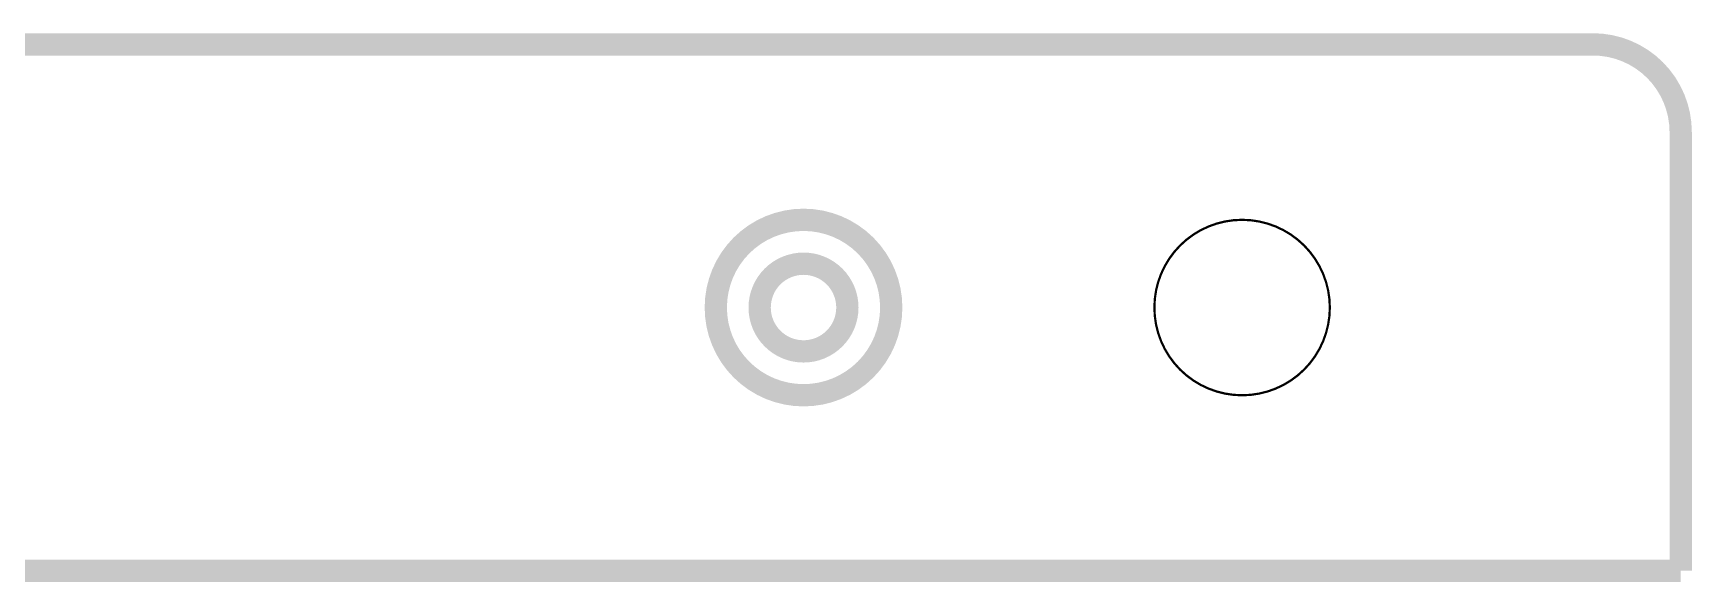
# Model space of a CAD drawing. Header units: millimetres. Extents: x -109 to -2, y -122 to 7.
# Drawn here: x -20.79 to -1.88, y 0.5 to 6.76 of the extents above; entities that cross this region are included whole.
import ezdxf

# ---------------------------------------------------------------- set-up
doc = ezdxf.new("R2010")
doc.units = ezdxf.units.MM
doc.header["$MEASUREMENT"] = 0
for name, color, linetype, true_color in [('Board-Outline-Layer', 7, 'Continuous', 0xff00ff), ('Bottom-Layer', 7, 'Continuous', 0x0000ff), ('Bottom-Paste-Mask-Layer', 7, 'Continuous', 0x800000), ('Bottom-Solder-Mask-Layer', 7, 'Continuous', 0xaa00ff), ('Multi-Layer', 7, 'Continuous', 0xc0c0c0), ('Top-Layer', 7, 'Continuous', 0xff0000), ('Top-Paste-Mask-Layer', 7, 'Continuous', 0x808080), ('Top-Solder-Mask-Layer', 7, 'Continuous', 0x800080)]:
    doc.layers.add(name, color=color, linetype=linetype, true_color=true_color)

msp = doc.modelspace()

# ---------------------------------------------------------------- linework, layer by layer
at = {"const_width": 0.254}
msp.add_lwpolyline([(-12.51, 3.628, 1), (-11.51, 3.628, 1)], format="xyb", close=True, dxfattribs=at)
msp.add_lwpolyline([(-12.51, 3.628, 1), (-11.51, 3.628, 1)], format="xyb", close=True, dxfattribs=at)
msp.add_lwpolyline([(-12.51, 3.628, 1), (-11.51, 3.628, 1)], format="xyb", close=True, dxfattribs=at)
msp.add_lwpolyline([(-12.51, 3.628, 1), (-11.51, 3.628, 1)], format="xyb", close=True, dxfattribs=at)
msp.add_lwpolyline([(-12.51, 3.628, 1), (-11.51, 3.628, 1)], format="xyb", close=True, dxfattribs=at)
msp.add_lwpolyline([(-12.51, 3.628, 1), (-11.51, 3.628, 1)], format="xyb", close=True, dxfattribs=at)
msp.add_lwpolyline([(-12.51, 3.628, 1), (-11.51, 3.628, 1)], format="xyb", close=True, dxfattribs=at)
msp.add_lwpolyline([(-12.51, 3.628, 1), (-11.51, 3.628, 1)], format="xyb", close=True, dxfattribs=at)
at = {"layer": 'Board-Outline-Layer', "const_width": 0.254}
for points in [[(-3.01, 6.628), (-55.372, 6.628)], [(-2.01, 0.628), (-2.01, 5.628)], [(-2.01, 0.628), (-51.952, 0.628)]]:
    msp.add_lwpolyline(points, dxfattribs=at)
msp.add_lwpolyline([(-2.01, 5.628, 0.414), (-3.01, 6.628)], format="xyb", dxfattribs=at)
at = {"layer": 'Bottom-Layer', "const_width": 0.254}
msp.add_lwpolyline([(-12.51, 3.628, 1), (-11.51, 3.628, 1)], format="xyb", close=True, dxfattribs=at)
at = {"layer": 'Bottom-Paste-Mask-Layer', "const_width": 0.254}
msp.add_lwpolyline([(-12.51, 3.628, 1), (-11.51, 3.628, 1)], format="xyb", close=True, dxfattribs=at)
at = {"layer": 'Bottom-Solder-Mask-Layer', "const_width": 0.254}
msp.add_lwpolyline([(-13.01, 3.628, 1), (-11.01, 3.628), (-11.01, 3.628, 1), (-13.01, 3.628)], format="xyb", dxfattribs=at)
at = {"layer": 'Multi-Layer', "const_width": 0.0254}
msp.add_lwpolyline([(-8.01, 3.628, 1), (-6.01, 3.628, 1)], format="xyb", close=True, dxfattribs=at)
at = {"layer": 'Top-Layer', "const_width": 0.254}
msp.add_lwpolyline([(-12.51, 3.628, 1), (-11.51, 3.628, 1)], format="xyb", close=True, dxfattribs=at)
at = {"layer": 'Top-Paste-Mask-Layer', "const_width": 0.254}
msp.add_lwpolyline([(-12.51, 3.628, 1), (-11.51, 3.628, 1)], format="xyb", close=True, dxfattribs=at)
at = {"layer": 'Top-Solder-Mask-Layer', "const_width": 0.254}
msp.add_lwpolyline([(-13.01, 3.628, 1), (-11.01, 3.628), (-11.01, 3.628, 1), (-13.01, 3.628)], format="xyb", dxfattribs=at)

doc.saveas('drawing.dxf')
